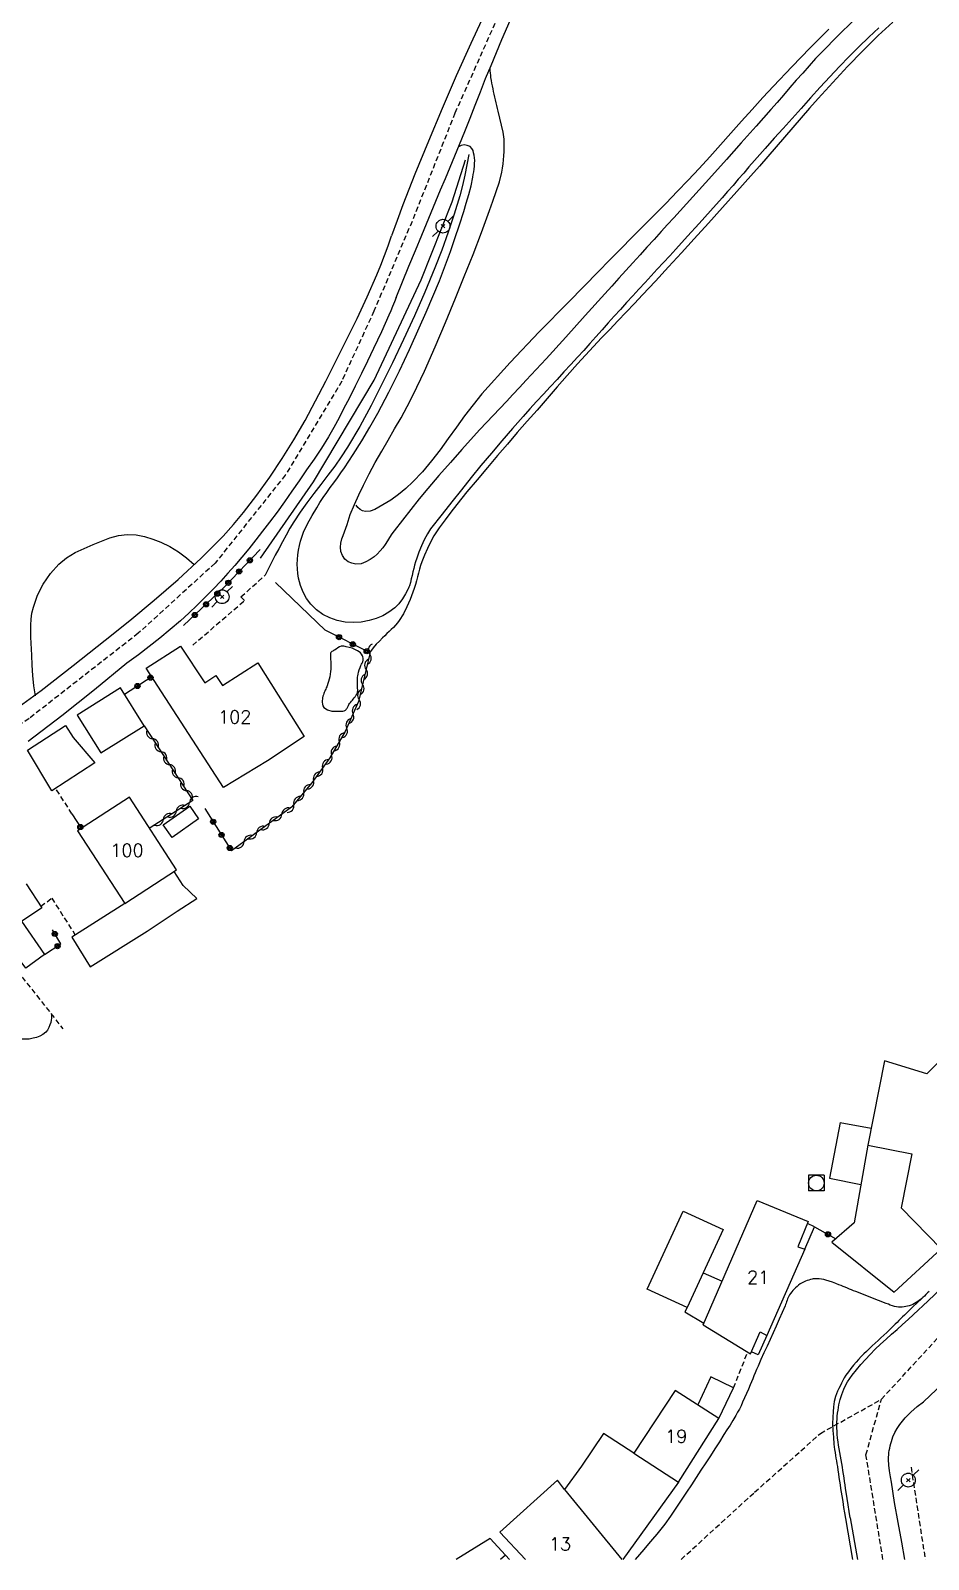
# Model space of a CAD drawing. Header units: millimetres. Extents: x 255999 to 257000, y 144000 to 145001.
# Drawn here: x 256316.8 to 256403.6, y 144000 to 144147.6 of the extents above; entities that cross this region are included whole.
import ezdxf
from ezdxf.enums import TextEntityAlignment as Align

# ---------------------------------------------------------------- set-up
doc = ezdxf.new("R2010")
doc.units = ezdxf.units.MM
doc.linetypes.add('DASHED', pattern=[0.75, 0.5, -0.25])
doc.layers.get('0').update_dxf_attribs({"linetype": 'CONTINUOUS'})
for name, color, linetype in [('W0001', 6, 'DASHED'), ('W0004', 5, 'CONTINUOUS'), ('W0008', 7, 'CONTINUOUS'), ('W0014', 7, 'CONTINUOUS'), ('W0071', 7, 'CONTINUOUS'), ('W0101', 7, 'CONTINUOUS'), ('W0104', 1, 'CONTINUOUS'), ('W0112', 1, 'DASHED'), ('W0211', 2, 'CONTINUOUS'), ('W0300', 7, 'CONTINUOUS'), ('W0303', 7, 'CONTINUOUS'), ('W0310', 3, 'CONTINUOUS'), ('W0323', 7, 'CONTINUOUS'), ('W0333', 7, 'CONTINUOUS'), ('W0420', 7, 'CONTINUOUS'), ('W0473', 7, 'CONTINUOUS'), ('W0515', 5, 'CONTINUOUS'), ('W0991', 7, 'CONTINUOUS'), ('W1102', 7, 'CONTINUOUS')]:
    doc.layers.add(name, color=color, linetype=linetype)
doc.styles.get("Standard").update_dxf_attribs({"font": 'romans.shx', "width": 0.85})

# ---------------------------------------------------------------- blocks, each defined once
blk = doc.blocks.new('T473')
for p, q in [((-0.166667, 0.166667), (0.166667, -0.166667)), ((-0.166667, -0.166667), (0.166667, 0.166667)), ((0.500001, 0.500001), (1.000002, 1.000002)), ((-1.000002, -1.000002), (-0.500001, -0.500001))]:
    blk.add_line(p, q)
blk.add_ellipse((0, 0), major_axis=(0.471405, 0.471405), ratio=1, start_param=5.4977871438, end_param=11.780972451)
blk = doc.blocks.new('T420')
for p, q in [((0.75, 0.75), (-0.75, 0.75)), ((-0.75, 0.75), (-0.75, -0.75)), ((0.75, 0.75), (0.75, -0.75)), ((0.75, -0.75), (-0.75, -0.75))]:
    blk.add_line(p, q)
blk.add_ellipse((0, 0), major_axis=(-0.53, 0.53), ratio=1, start_param=3.926991, end_param=10.210176)
blk = doc.blocks.new('t310o')
at = {"color": 0, "linetype": 'Continuous'}
for centre, start, end in [((-0.5, 0.38), 216.8699, 323.1304), ((0.5, -0.37), 36.8699, 143.1303)]:
    blk.add_arc(centre, 0.625, start, end, dxfattribs=at)
blk = doc.blocks.new('t323o')
at = {"color": 0, "linetype": 'Continuous'}
for radius in [0.25, 0.15]:
    blk.add_circle((0, 0), radius, dxfattribs=at)

msp = doc.modelspace()

# ---------------------------------------------------------------- linework, layer by layer
at = {"layer": 'W0001'}
for points in [[(256375.98, 144171), (256371.53, 144165.59), (256366.61, 144158.17), (256361.99, 144149.01), (256357.83, 144139.67), (256353.68, 144129.2), (256350, 144120.54), (256346.89, 144113.77), (256341.44, 144104.71), (256334.66, 144096.2), (256327.24, 144089.43), (256316.7, 144081.2), (256301.75, 144071.55), (256287.94, 144063.54), (256273.32, 144055.61), (256259.76, 144047.96), (256244.95, 144039.67), (256231.71, 144032.33), (256218.01, 144025.19), (256200.27, 144017.02), (256182.14, 144008.73), (256164.95, 144000.71), (256163.32, 144000)], [(256399.01, 144015.46), (256409.11, 144026.45), (256416.64, 144034.07), (256426.7, 144044.39), (256442.95, 144059.85), (256464.61, 144080.19), (256485.2, 144099.11), (256501.74, 144114.69), (256517.9, 144129.78)], [(256379.67, 144000), (256386.77, 144006.49), (256393.12, 144012.17), (256399.01, 144015.46)], [(256399.16, 144000), (256397.52, 144010.11), (256399.01, 144015.46)]]:
    msp.add_lwpolyline(points, dxfattribs=at)
at = {"layer": 'W0004'}
for points in [[(256396, 144004.02), (256395.9, 144004.64), (256395.8, 144005.26), (256395.7, 144005.88), (256395.61, 144006.5), (256395.55, 144006.85), (256395.5, 144007.19), (256395.45, 144007.54), (256395.4, 144007.88), (256395.35, 144008.23), (256395.3, 144008.58), (256395.24, 144008.92), (256395.19, 144009.27), (256395.13, 144009.62), (256395.07, 144009.97), (256395, 144010.32), (256394.94, 144010.67), (256394.87, 144011.02), (256394.82, 144011.37), (256394.78, 144011.72), (256394.75, 144012.08), (256394.73, 144012.37), (256394.72, 144012.66), (256394.72, 144012.95), (256394.72, 144013.25), (256394.73, 144013.54), (256394.75, 144013.83), (256394.78, 144014.13), (256394.82, 144014.42), (256394.91, 144014.93), (256395.04, 144015.44), (256395.19, 144015.94), (256395.38, 144016.43), (256395.55, 144016.79), (256395.75, 144017.14), (256395.97, 144017.47), (256396.19, 144017.8), (256396.59, 144018.32), (256397.02, 144018.82), (256397.46, 144019.3), (256397.91, 144019.78), (256398.41, 144020.29), (256398.93, 144020.78), (256399.46, 144021.26), (256399.99, 144021.74), (256400.52, 144022.21), (256401.06, 144022.69), (256401.59, 144023.17), (256402.11, 144023.65), (256403.5, 144024.95), (256404.88, 144026.26)], [(256402.9, 144025.19), (256402.48, 144024.79), (256402.06, 144024.39), (256401.65, 144023.99), (256401.23, 144023.59), (256401.05, 144023.42), (256400.87, 144023.24), (256400.7, 144023.06), (256400.52, 144022.89), (256400.34, 144022.71), (256400.16, 144022.53), (256399.98, 144022.36), (256399.8, 144022.18), (256399.53, 144021.92), (256399.25, 144021.66), (256398.97, 144021.4), (256398.69, 144021.14), (256398.4, 144020.88), (256398.13, 144020.62), (256397.85, 144020.36), (256397.57, 144020.09), (256397.32, 144019.84), (256397.06, 144019.58), (256396.81, 144019.32), (256396.57, 144019.05), (256396.31, 144018.75), (256396.06, 144018.43), (256395.82, 144018.11), (256395.59, 144017.78), (256395.43, 144017.52), (256395.29, 144017.27), (256395.15, 144017.01), (256395.02, 144016.74), (256394.89, 144016.49), (256394.77, 144016.24), (256394.66, 144015.99), (256394.57, 144015.72), (256394.46, 144015.24), (256394.38, 144014.74), (256394.34, 144014.25), (256394.31, 144013.75), (256394.3, 144013.1), (256394.32, 144012.44), (256394.37, 144011.79), (256394.42, 144011.14), (256394.45, 144010.87), (256394.49, 144010.6), (256394.53, 144010.32), (256394.58, 144010.05), (256394.62, 144009.78), (256394.67, 144009.51), (256394.72, 144009.24), (256394.76, 144008.96), (256394.81, 144008.61), (256394.86, 144008.26), (256394.91, 144007.9), (256394.97, 144007.55), (256395.02, 144007.19), (256395.07, 144006.84), (256395.12, 144006.48), (256395.18, 144006.13), (256395.27, 144005.58), (256395.36, 144005.03), (256395.45, 144004.49), (256395.55, 144003.94)], [(256395.55, 144003.94), (256396.21, 144000)], [(256396, 144004.02), (256396.69, 144000)]]:
    msp.add_lwpolyline(points, dxfattribs=at)
at = {"layer": 'W0008'}
for points in [[(256360.38, 144148.6), (256359.36, 144146.38), (256357.95, 144143.25), (256356.59, 144140.1), (256355.26, 144136.94), (256353.96, 144133.76), (256353.37, 144132.28), (256352.79, 144130.79), (256352.24, 144129.3), (256351.69, 144127.8)], [(256352.14, 144121.86), (256352.76, 144123.37), (256353.38, 144124.88), (256354, 144126.38), (256354.62, 144127.89), (256355.08, 144128.98), (256355.53, 144130.08), (256355.99, 144131.17), (256356.44, 144132.26), (256356.9, 144133.35), (256357.35, 144134.45), (256357.81, 144135.54), (256358.26, 144136.63), (256358.77, 144137.9), (256359.28, 144139.17), (256359.78, 144140.44), (256360.29, 144141.72), (256360.79, 144142.99), (256361.31, 144144.26), (256361.83, 144145.52), (256362.36, 144146.78), (256363.17, 144148.62)], [(256314.67, 144081.59), (256317.85, 144083.92), (256320.97, 144086.32), (256324.06, 144088.76), (256326.43, 144090.67), (256328.78, 144092.62), (256331.09, 144094.62), (256333.32, 144096.69), (256334.39, 144097.74), (256335.43, 144098.82), (256336.44, 144099.93), (256337.4, 144101.08), (256338.7, 144102.77), (256339.94, 144104.51), (256341.13, 144106.3), (256342.26, 144108.11), (256343.35, 144109.97), (256344.37, 144111.87), (256345.35, 144113.78), (256346.32, 144115.71), (256347.36, 144117.77), (256348.37, 144119.84), (256349.35, 144121.93), (256350.28, 144124.04), (256350.67, 144124.97), (256351.03, 144125.9), (256351.37, 144126.85), (256351.69, 144127.8)], [(256352.14, 144121.86), (256351.98, 144121.43), (256351.81, 144121), (256351.64, 144120.57), (256351.45, 144120.15), (256351.09, 144119.34), (256350.72, 144118.53), (256350.34, 144117.73), (256349.96, 144116.92), (256349.38, 144115.72), (256348.79, 144114.51), (256348.2, 144113.31), (256347.6, 144112.11), (256347.11, 144111.17), (256346.63, 144110.24), (256346.13, 144109.3), (256345.6, 144108.39), (256344.93, 144107.31), (256344.22, 144106.25), (256343.5, 144105.2), (256342.78, 144104.15), (256342.07, 144103.14), (256341.36, 144102.14), (256340.64, 144101.14), (256339.9, 144100.15), (256339.25, 144099.29), (256338.6, 144098.44), (256337.92, 144097.6), (256337.24, 144096.77), (256336.57, 144095.99), (256335.9, 144095.23), (256335.21, 144094.48), (256334.51, 144093.74), (256333.73, 144092.94), (256332.94, 144092.16), (256332.13, 144091.39), (256331.31, 144090.64), (256330.32, 144089.79), (256329.32, 144088.96), (256328.29, 144088.15), (256327.25, 144087.36), (256326.14, 144086.56), (256323.01, 144083.98), (256319.85, 144081.45), (256316.62, 144078.99)]]:
    msp.add_lwpolyline(points, dxfattribs=at)
at = {"layer": 'W0014'}
for points in [[(256403.09, 144015.23), (256408.66, 144020.51), (256414.24, 144025.8), (256419.81, 144031.09), (256425.37, 144036.39), (256432.4, 144043.08), (256439.43, 144049.78), (256446.45, 144056.48), (256453.48, 144063.18), (256455.68, 144065.29), (256457.89, 144067.39), (256460.09, 144069.51), (256462.3, 144071.62), (256464.5, 144073.73), (256466.71, 144075.83), (256468.92, 144077.94), (256471.13, 144080.05), (256477.64, 144086.24), (256484.16, 144092.43), (256490.69, 144098.61), (256497.22, 144104.78), (256514.14, 144120.99)], [(256403.61, 144025.88), (256403.46, 144025.73), (256403.31, 144025.58), (256403.16, 144025.43), (256403, 144025.28), (256402.94, 144025.23), (256402.88, 144025.18), (256402.82, 144025.13), (256402.77, 144025.09), (256402.67, 144025.01), (256402.57, 144024.94), (256402.47, 144024.86), (256402.36, 144024.8), (256402.2, 144024.71), (256402.04, 144024.62), (256401.88, 144024.55), (256401.7, 144024.49), (256401.54, 144024.44), (256401.37, 144024.41), (256401.2, 144024.38), (256401.03, 144024.37), (256400.84, 144024.37), (256400.66, 144024.37), (256400.47, 144024.39), (256400.28, 144024.43), (256400.07, 144024.48), (256399.87, 144024.56), (256399.68, 144024.64), (256399.48, 144024.72), (256398.74, 144025), (256398, 144025.28), (256397.27, 144025.57), (256396.53, 144025.86), (256396.33, 144025.95), (256396.13, 144026.03), (256395.92, 144026.11), (256395.72, 144026.19), (256395.52, 144026.28), (256395.31, 144026.36), (256395.11, 144026.44), (256394.91, 144026.52), (256394.6, 144026.64), (256394.29, 144026.76), (256393.97, 144026.88), (256393.65, 144026.97), (256393.44, 144027.02), (256393.23, 144027.07), (256393.01, 144027.1), (256392.8, 144027.11), (256392.68, 144027.11), (256392.55, 144027.09), (256392.43, 144027.08), (256392.32, 144027.05), (256392.16, 144027.02), (256392, 144026.98), (256391.84, 144026.93), (256391.69, 144026.87), (256391.55, 144026.82), (256391.42, 144026.75), (256391.29, 144026.68), (256391.16, 144026.6), (256391.01, 144026.49), (256390.87, 144026.36), (256390.73, 144026.23), (256390.6, 144026.09), (256390.47, 144025.96), (256390.35, 144025.83), (256390.23, 144025.69), (256390.13, 144025.54), (256390.06, 144025.42), (256390, 144025.29), (256389.95, 144025.16), (256389.9, 144025.02), (256389.85, 144024.89), (256389.8, 144024.76), (256389.75, 144024.63), (256389.7, 144024.5), (256389.42, 144023.84), (256389.13, 144023.19), (256388.84, 144022.54), (256388.55, 144021.89), (256388.26, 144021.24), (256387.97, 144020.59), (256387.67, 144019.94), (256387.38, 144019.29), (256387.24, 144018.97), (256387.1, 144018.66), (256386.96, 144018.34), (256386.83, 144018.02)], [(256386.83, 144018.02), (256386.7, 144017.73), (256386.58, 144017.45), (256386.46, 144017.16), (256386.34, 144016.87), (256386.16, 144016.44), (256385.98, 144016.01), (256385.8, 144015.59), (256385.61, 144015.17), (256385.46, 144014.84), (256385.29, 144014.52), (256385.12, 144014.21), (256384.95, 144013.89), (256384.67, 144013.43), (256384.39, 144012.97), (256384.09, 144012.51), (256383.8, 144012.05), (256383.37, 144011.37), (256382.93, 144010.69), (256382.49, 144010.01), (256382.05, 144009.33), (256381.58, 144008.62), (256381.12, 144007.91), (256380.66, 144007.2), (256380.19, 144006.5), (256379.67, 144005.72), (256379.15, 144004.94), (256378.63, 144004.17), (256378.08, 144003.41), (256377.7, 144002.92), (256377.31, 144002.44), (256376.91, 144001.96), (256376.51, 144001.49), (256376.07, 144000.97), (256375.64, 144000.46), (256375.24, 144000)], [(256401.27, 144000), (256400.98, 144001.66), (256400.63, 144003.58), (256400.29, 144005.51), (256399.98, 144007.45), (256399.89, 144007.99), (256399.79, 144008.54), (256399.72, 144009.09), (256399.7, 144009.65), (256399.7, 144009.87), (256399.72, 144010.09), (256399.74, 144010.31), (256399.77, 144010.53), (256399.81, 144010.75), (256399.86, 144010.97), (256399.92, 144011.18), (256399.98, 144011.39), (256400.13, 144011.83), (256400.32, 144012.25), (256400.54, 144012.65), (256400.8, 144013.04), (256401.29, 144013.66), (256401.85, 144014.23), (256402.45, 144014.76), (256403.09, 144015.23)]]:
    msp.add_lwpolyline(points, dxfattribs=at)
at = {"layer": 'W0071'}
for points in [[(256398.77, 144147.91), (256397.8, 144147), (256396.84, 144146.07), (256395.9, 144145.13), (256394.97, 144144.17), (256394.02, 144143.17), (256393.09, 144142.16), (256392.17, 144141.14), (256391.25, 144140.11), (256390.38, 144139.15), (256389.51, 144138.19), (256388.64, 144137.23), (256387.78, 144136.26), (256387.26, 144135.67), (256386.74, 144135.07), (256386.22, 144134.47), (256385.71, 144133.87), (256385.19, 144133.27), (256384.68, 144132.67), (256384.16, 144132.08), (256383.63, 144131.48), (256382.52, 144130.24), (256381.41, 144129), (256380.28, 144127.77), (256379.16, 144126.54), (256378.57, 144125.89), (256377.97, 144125.25), (256377.37, 144124.6), (256376.77, 144123.96), (256376.18, 144123.31), (256375.58, 144122.67), (256374.99, 144122.02), (256374.39, 144121.37), (256373.8, 144120.71), (256373.21, 144120.06), (256372.62, 144119.4), (256372.03, 144118.73), (256371.44, 144118.07), (256370.85, 144117.41), (256370.26, 144116.75), (256369.67, 144116.1), (256369.01, 144115.38), (256368.35, 144114.67), (256367.69, 144113.95), (256367.03, 144113.24), (256366.37, 144112.53), (256365.71, 144111.81), (256365.06, 144111.1), (256364.41, 144110.37), (256363.38, 144109.2), (256362.36, 144108.02), (256361.34, 144106.83), (256360.34, 144105.63), (256359.39, 144104.47), (256358.45, 144103.29), (256357.52, 144102.11), (256356.59, 144100.92), (256356.22, 144100.46), (256355.84, 144100), (256355.48, 144099.53), (256355.16, 144099.03), (256354.85, 144098.46), (256354.59, 144097.87), (256354.35, 144097.27), (256354.13, 144096.67), (256354.03, 144096.34), (256353.93, 144096.01), (256353.85, 144095.68), (256353.77, 144095.35), (256353.69, 144095.01), (256353.61, 144094.68), (256353.52, 144094.35), (256353.42, 144094.02), (256353.39, 144093.95), (256353.37, 144093.87), (256353.34, 144093.8), (256353.3, 144093.73), (256353.04, 144093.24), (256352.75, 144092.75), (256352.41, 144092.29), (256352.01, 144091.88), (256351.45, 144091.46), (256350.85, 144091.12), (256350.21, 144090.85), (256349.54, 144090.66), (256348.78, 144090.52), (256348.01, 144090.46), (256347.23, 144090.5), (256346.46, 144090.66), (256345.75, 144090.91), (256345.08, 144091.26), (256344.47, 144091.7), (256343.92, 144092.23), (256343.5, 144092.79), (256343.16, 144093.41), (256342.9, 144094.06), (256342.73, 144094.74), (256342.66, 144095.19), (256342.61, 144095.64), (256342.6, 144096.1), (256342.62, 144096.56), (256342.66, 144097.01), (256342.73, 144097.45), (256342.82, 144097.9), (256342.92, 144098.34), (256343.21, 144099.2), (256343.59, 144100.01), (256344.03, 144100.79), (256344.48, 144101.56), (256344.79, 144102.06), (256345.11, 144102.55), (256345.45, 144103.03), (256345.79, 144103.5), (256346.14, 144103.97), (256346.49, 144104.45), (256346.82, 144104.92), (256347.15, 144105.41), (256347.99, 144106.71), (256348.82, 144108.01), (256349.62, 144109.33), (256350.38, 144110.68), (256351.45, 144112.71), (256352.46, 144114.76), (256353.44, 144116.84), (256354.38, 144118.92), (256355.05, 144120.43), (256355.7, 144121.95), (256356.32, 144123.48), (256356.92, 144125.02), (256357.39, 144126.29), (256357.83, 144127.57), (256358.26, 144128.86), (256358.67, 144130.15), (256358.92, 144130.97), (256359.17, 144131.8), (256359.39, 144132.63), (256359.56, 144133.48), (256359.6, 144133.74), (256359.64, 144134), (256359.68, 144134.26), (256359.71, 144134.53), (256359.72, 144134.8), (256359.73, 144135.07), (256359.71, 144135.33), (256359.67, 144135.6), (256359.63, 144135.82), (256359.58, 144136.04), (256359.47, 144136.26), (256359.3, 144136.43), (256359.02, 144136.55), (256358.73, 144136.59), (256358.43, 144136.54), (256358.16, 144136.41)], [(256396.32, 144148.6), (256394.8, 144147.12), (256393.31, 144145.61), (256392.66, 144144.93), (256392.03, 144144.23), (256391.41, 144143.53), (256390.79, 144142.83), (256390.18, 144142.12), (256389.57, 144141.41), (256388.95, 144140.7), (256388.33, 144140), (256386.91, 144138.4), (256385.48, 144136.79), (256384.05, 144135.19), (256382.62, 144133.59), (256382.01, 144132.92), (256381.4, 144132.25), (256380.79, 144131.57), (256380.18, 144130.9), (256379.57, 144130.23), (256378.95, 144129.56), (256378.34, 144128.89), (256377.73, 144128.22), (256377.05, 144127.47), (256376.37, 144126.72), (256375.7, 144125.97), (256375.02, 144125.22), (256374.34, 144124.46), (256373.66, 144123.71), (256372.98, 144122.96), (256372.3, 144122.21), (256370.41, 144120.12), (256368.52, 144118.03), (256366.62, 144115.94), (256364.71, 144113.86), (256364.07, 144113.18), (256363.43, 144112.5), (256362.79, 144111.82), (256362.15, 144111.14), (256361.51, 144110.47), (256360.87, 144109.79), (256360.24, 144109.1), (256359.61, 144108.42), (256358.49, 144107.18), (256357.38, 144105.93), (256356.28, 144104.68), (256355.2, 144103.41), (256354.38, 144102.4), (256353.57, 144101.38), (256352.77, 144100.36), (256351.97, 144099.33), (256351.74, 144099.02), (256351.52, 144098.69), (256351.3, 144098.35), (256351.08, 144098.02), (256350.85, 144097.69), (256350.6, 144097.38), (256350.32, 144097.08), (256350.01, 144096.82), (256349.63, 144096.55), (256349.22, 144096.32), (256348.76, 144096.15), (256348.26, 144096.12), (256347.88, 144096.19), (256347.51, 144096.34), (256347.18, 144096.59), (256346.95, 144096.93), (256346.82, 144097.33), (256346.78, 144097.74), (256346.81, 144098.15), (256346.9, 144098.54), (256347.02, 144098.89), (256347.15, 144099.23), (256347.29, 144099.58), (256347.4, 144099.93), (256347.72, 144100.91), (256348.11, 144101.87), (256348.54, 144102.8), (256348.98, 144103.72), (256349.54, 144104.84), (256350.13, 144105.93), (256350.75, 144107.02), (256351.37, 144108.09), (256352, 144109.16), (256352.62, 144110.24), (256353.22, 144111.34), (256353.78, 144112.45), (256354.88, 144114.75), (256355.91, 144117.09), (256356.9, 144119.44), (256357.87, 144121.8), (256358.73, 144123.9), (256359.57, 144126.01), (256360.38, 144128.12), (256361.16, 144130.26), (256361.49, 144131.17), (256361.82, 144132.09), (256362.12, 144133.02), (256362.35, 144133.97), (256362.42, 144134.36), (256362.48, 144134.76), (256362.52, 144135.15), (256362.56, 144135.55), (256362.58, 144135.95), (256362.59, 144136.34), (256362.59, 144136.74), (256362.57, 144137.14), (256362.48, 144137.83), (256362.33, 144138.51), (256362.15, 144139.18), (256361.99, 144139.85), (256361.93, 144140.12), (256361.87, 144140.39), (256361.81, 144140.66), (256361.74, 144140.94), (256361.68, 144141.21), (256361.62, 144141.48), (256361.56, 144141.75), (256361.5, 144142.02), (256361.45, 144142.29), (256361.39, 144142.56), (256361.35, 144142.82), (256361.3, 144143.09), (256361.28, 144143.31), (256361.26, 144143.54), (256361.24, 144143.76), (256361.23, 144143.98)]]:
    msp.add_lwpolyline(points, dxfattribs=at)
at = {"layer": 'W0101'}
for points in [[(256331.33, 144088.18), (256333.66, 144084.66), (256334.74, 144085.36), (256335.39, 144084.4), (256338.79, 144086.59), (256343.26, 144079.47), (256339.73, 144077.12), (256335.46, 144074.54), (256328.01, 144086.06)], [(256328.01, 144086.06), (256331.33, 144088.18)], [(256410.62, 144044.27), (256405.85, 144049.3), (256403.4, 144046.9), (256399.3, 144048.16), (256397.7, 144039.99), (256401.95, 144039.16), (256400.93, 144033.94), (256404.79, 144029.99)], [(256381.8, 144022.64), (256387.01, 144034.66), (256391.93, 144032.62), (256390.93, 144030.19)], [(256391.6, 144029.95), (256387.96, 144021.61)], [(256390.93, 144030.19), (256391.6, 144029.95)], [(256381.8, 144022.64), (256386.37, 144019.84), (256387.3, 144021.97)], [(256387.3, 144021.97), (256387.96, 144021.61)], [(256383.31, 144013.6), (256379.1, 144016.32), (256375.1, 144010.26)], [(256379.42, 144007.47), (256383.31, 144013.6)], [(256372.16, 144012.17), (256370.05, 144009.01)], [(256375.1, 144010.26), (256372.16, 144012.17)], [(256364.64, 144000), (256362.17, 144002.63), (256367.73, 144007.64)], [(256368.41, 144006.74), (256367.73, 144007.64)], [(256370.05, 144009.01), (256368.41, 144006.74)], [(256379.42, 144007.47), (256374.05, 144000)], [(256363.1, 144000), (256362.71, 144000.41), (256362.24, 144000)]]:
    msp.add_lwpolyline(points, dxfattribs=at)
msp.add_lwpolyline([(256326.4, 144073.61), (256321.37, 144070.37), (256325.96, 144063.35), (256330.93, 144066.58)], close=True, dxfattribs=at)
at = {"layer": 'W0104'}
for points in [[(256325.51, 144084.15), (256321.33, 144081.53), (256323.62, 144077.88), (256327.8, 144080.49)], [(256320.21, 144080.53), (256320.95, 144079.36), (256323.04, 144076.93), (256318.89, 144074.21), (256316.53, 144078.14)], [(256333.07, 144071.52), (256330.5, 144069.72), (256329.65, 144070.94), (256332.22, 144072.74)], [(256383.74, 144031.85), (256380.26, 144024.32), (256376.38, 144026.11), (256379.86, 144033.64)]]:
    msp.add_lwpolyline(points, close=True, dxfattribs=at)
for points in [[(256316.42, 144065.25), (256317.92, 144062.91), (256313.71, 144060.13), (256312.2, 144062.55)], [(256328.1, 144060.68), (256330.99, 144062.6), (256332.9, 144063.82), (256331.59, 144065.07), (256330.7, 144066.44)], [(256325.96, 144063.35), (256320.84, 144060.09), (256322.61, 144057.23), (256328.1, 144060.68)], [(256315.97, 144061.62), (256318.2, 144058.4), (256316.39, 144057.1), (256314, 144060.32)], [(256395.02, 144042.19), (256394.01, 144036.82), (256397.03, 144036.22)], [(256395.02, 144042.19), (256398.02, 144041.64)], [(256397.7, 144039.99), (256396.37, 144032.5)], [(256391.6, 144029.95), (256392.54, 144032.12), (256391.86, 144032.45)], [(256396.37, 144032.5), (256394.23, 144030.62), (256400.24, 144025.81), (256404.79, 144029.99)], [(256381.81, 144027.67), (256383.64, 144026.87)], [(256380.26, 144024.32), (256380.03, 144023.91), (256381.87, 144022.8)], [(256387.96, 144021.61), (256387.11, 144019.75), (256386.45, 144020.04)], [(256383.31, 144013.6), (256384.73, 144016.57), (256382.55, 144017.62), (256381.27, 144014.92)], [(256362.71, 144000.41), (256361.23, 144002.03), (256357.94, 144000)]]:
    msp.add_lwpolyline(points, dxfattribs=at)
at = {"layer": 'W0112'}
for points in [[(256332.5, 144088.28), (256337.5, 144092.59), (256337.15, 144092.95), (256339.51, 144095.04)], [(256320.84, 144072), (256319.27, 144074.46)], [(256317.83, 144063.07), (256318.89, 144063.85), (256321.16, 144060.29)], [(256315.56, 144056.83), (256319.97, 144051.24)], [(256384.73, 144016.57), (256386.09, 144020.01)], [(256401.87, 144008.9), (256403.24, 144000)]]:
    msp.add_lwpolyline(points, dxfattribs=at)
at = {"layer": 'W0211'}
for points in [[(256400.1, 144148.45), (256398.71, 144147.17), (256397.21, 144145.69), (256395.75, 144144.16), (256394.32, 144142.62), (256392.9, 144141.06), (256392.07, 144140.14), (256391.26, 144139.22), (256390.45, 144138.28), (256389.64, 144137.35), (256388.84, 144136.41), (256388.03, 144135.47), (256387.23, 144134.54), (256386.41, 144133.61), (256385.05, 144132.08), (256383.68, 144130.56), (256382.31, 144129.04), (256380.93, 144127.53), (256379.69, 144126.16), (256378.44, 144124.81), (256377.19, 144123.45), (256375.93, 144122.1), (256375.15, 144121.27), (256374.36, 144120.44), (256373.57, 144119.61), (256372.78, 144118.78), (256371.99, 144117.95), (256371.21, 144117.12), (256370.43, 144116.28), (256369.65, 144115.44), (256368.67, 144114.34), (256367.69, 144113.22), (256366.72, 144112.11), (256365.75, 144110.99), (256364.8, 144109.9), (256363.84, 144108.81), (256362.9, 144107.71), (256361.95, 144106.61), (256360.96, 144105.44), (256359.96, 144104.26), (256358.98, 144103.08), (256358.02, 144101.87), (256357.44, 144101.13), (256356.87, 144100.39), (256356.31, 144099.63), (256355.8, 144098.83), (256355.47, 144098.23), (256355.16, 144097.61), (256354.88, 144096.98), (256354.63, 144096.34), (256354.5, 144095.98), (256354.39, 144095.61), (256354.29, 144095.25), (256354.2, 144094.88), (256354.11, 144094.51), (256354.01, 144094.14), (256353.9, 144093.77), (256353.77, 144093.41), (256353.5, 144092.7), (256353.19, 144092), (256352.85, 144091.31), (256352.44, 144090.66), (256352.27, 144090.43), (256352.08, 144090.21), (256351.88, 144090), (256351.67, 144089.79), (256351.46, 144089.6), (256351.25, 144089.4), (256351.04, 144089.2), (256350.84, 144088.99), (256350.54, 144088.68), (256350.22, 144088.37), (256349.93, 144088.03), (256349.67, 144087.67), (256349.65, 144087.62), (256349.62, 144087.56), (256349.61, 144087.51), (256349.6, 144087.45)], [(256393.92, 144147.78), (256392.13, 144145.96), (256390.35, 144144.13), (256388.6, 144142.28), (256387.55, 144141.16), (256386.52, 144140.02), (256385.5, 144138.88), (256384.48, 144137.74), (256383.46, 144136.59), (256382.44, 144135.45), (256381.4, 144134.32), (256380.36, 144133.2), (256379.29, 144132.08), (256378.21, 144130.97), (256377.12, 144129.87), (256376.03, 144128.77), (256374.94, 144127.67), (256373.85, 144126.57), (256372.76, 144125.47), (256371.68, 144124.36), (256368.83, 144121.44), (256365.97, 144118.53), (256363.16, 144115.58), (256360.43, 144112.54), (256359.57, 144111.5), (256358.75, 144110.43), (256357.96, 144109.34), (256357.18, 144108.24), (256356.39, 144107.14), (256355.56, 144106.07), (256354.69, 144105.03), (256353.76, 144104.05), (256353.09, 144103.42), (256352.38, 144102.83), (256351.64, 144102.29), (256350.85, 144101.82), (256350.48, 144101.6), (256350.09, 144101.38), (256349.65, 144101.22), (256349.18, 144101.2), (256348.91, 144101.26), (256348.67, 144101.39), (256348.46, 144101.57), (256348.3, 144101.8)], [(256359.15, 144135.67), (256358.98, 144134.66), (256358.78, 144133.66), (256358.55, 144132.66), (256358.29, 144131.67), (256357.76, 144129.91), (256357.17, 144128.16), (256356.55, 144126.43), (256355.88, 144124.71), (256354.93, 144122.38), (256353.92, 144120.08), (256352.87, 144117.81), (256351.78, 144115.54), (256350.76, 144113.48), (256349.72, 144111.43), (256348.63, 144109.4), (256347.45, 144107.41), (256346.85, 144106.48), (256346.21, 144105.58), (256345.55, 144104.69), (256344.87, 144103.81), (256344.19, 144102.93), (256343.53, 144102.04), (256342.88, 144101.14), (256342.27, 144100.21), (256341.88, 144099.57), (256341.51, 144098.91), (256341.16, 144098.25), (256340.81, 144097.59), (256340.47, 144096.96), (256340.15, 144096.32), (256339.83, 144095.68), (256339.51, 144095.04)], [(256318.85, 144052.67), (256318.86, 144052.47), (256318.86, 144052.26), (256318.83, 144052.06), (256318.79, 144051.86), (256318.71, 144051.61), (256318.61, 144051.36), (256318.48, 144051.12), (256318.31, 144050.91), (256318.04, 144050.69), (256317.73, 144050.53), (256317.41, 144050.41), (256317.08, 144050.32), (256316.71, 144050.25), (256316.35, 144050.23), (256315.98, 144050.25), (256315.62, 144050.31), (256314.96, 144050.5), (256314.33, 144050.77), (256313.74, 144051.11), (256313.19, 144051.52)]]:
    msp.add_lwpolyline(points, dxfattribs=at)
at = {"layer": 'W0300'}
msp.add_lwpolyline([(256339.06, 144096.68), (256344.17, 144104.06), (256350.02, 144113.86), (256354.56, 144123.55), (256357.56, 144131.11), (256358.86, 144135.14)], dxfattribs=at)
at = {"layer": 'W0303'}
msp.add_lwpolyline([(256340.51, 144094.33), (256345.29, 144089.74)], dxfattribs=at)
at = {"layer": 'W0310'}
for points in [[(256349.6, 144087.45), (256349.25, 144085.98), (256348.52, 144082.85), (256347.22, 144079.94), (256345.74, 144077.39), (256344, 144074.99), (256342.03, 144072.65), (256336.25, 144068.42)], [(256327.8, 144080.49), (256332.5, 144073.3), (256328.39, 144070.65)]]:
    msp.add_lwpolyline(points, dxfattribs=at)
at = {"layer": 'W0323'}
for points in [[(256339, 144097.51), (256335.56, 144093.91), (256331.61, 144090.17)], [(256349.63, 144087.54), (256345.29, 144089.74)], [(256328.55, 144085.24), (256325.9, 144083.52)], [(256320.84, 144072), (256321.73, 144070.61)], [(256333.68, 144072.5), (256336.25, 144068.42)], [(256318.2, 144058.4), (256319.76, 144059.43), (256318.95, 144060.8)], [(256392.54, 144032.12), (256394.62, 144030.96)]]:
    msp.add_lwpolyline(points, dxfattribs=at)
at = {"layer": 'W0333'}
msp.add_lwpolyline([(256317.31, 144083.38), (256317.17, 144084.36), (256317.07, 144085.35), (256317, 144086.34), (256316.95, 144087.33), (256316.93, 144087.91), (256316.9, 144088.48), (256316.87, 144089.06), (256316.85, 144089.63), (256316.85, 144090.22), (256316.89, 144090.81), (256316.97, 144091.39), (256317.11, 144091.96), (256317.52, 144093.11), (256318.07, 144094.19), (256318.76, 144095.2), (256319.57, 144096.11), (256320.32, 144096.72), (256321.16, 144097.22), (256322.03, 144097.62), (256322.9, 144098), (256323.68, 144098.33), (256324.49, 144098.64), (256325.32, 144098.87), (256326.18, 144098.97), (256327.03, 144098.93), (256327.85, 144098.78), (256328.65, 144098.53), (256329.42, 144098.23), (256330.3, 144097.8), (256331.13, 144097.29), (256331.91, 144096.71), (256332.64, 144096.06)], dxfattribs=at)
at = {"layer": 'W0515'}
msp.add_lwpolyline([(256348.95, 144086.82), (256348.96, 144086.93), (256348.96, 144087.04), (256348.93, 144087.16), (256348.89, 144087.27), (256348.8, 144087.41), (256348.69, 144087.53), (256348.56, 144087.64), (256348.42, 144087.73), (256348.16, 144087.87), (256347.89, 144087.98), (256347.61, 144088.06), (256347.33, 144088.13), (256347.21, 144088.15), (256347.09, 144088.18), (256346.96, 144088.19), (256346.83, 144088.18), (256346.66, 144088.12), (256346.5, 144088.02), (256346.35, 144087.9), (256346.2, 144087.8), (256346.11, 144087.76), (256346.02, 144087.72), (256345.92, 144087.66), (256345.85, 144087.58), (256345.81, 144087.51), (256345.8, 144087.42), (256345.81, 144087.34), (256345.81, 144087.26), (256345.81, 144087.13), (256345.81, 144087.01), (256345.82, 144086.88), (256345.83, 144086.75), (256345.84, 144086.62), (256345.85, 144086.49), (256345.85, 144086.37), (256345.85, 144086.24), (256345.83, 144085.98), (256345.81, 144085.73), (256345.78, 144085.47), (256345.73, 144085.22), (256345.68, 144085), (256345.62, 144084.79), (256345.55, 144084.58), (256345.48, 144084.37), (256345.44, 144084.26), (256345.39, 144084.15), (256345.34, 144084.04), (256345.29, 144083.94), (256345.25, 144083.83), (256345.2, 144083.72), (256345.16, 144083.61), (256345.12, 144083.49), (256345.08, 144083.35), (256345.04, 144083.21), (256345.02, 144083.07), (256345.01, 144082.93), (256345.01, 144082.77), (256345.02, 144082.59), (256345.07, 144082.42), (256345.17, 144082.27), (256345.53, 144082.03), (256345.94, 144081.92), (256346.35, 144081.9), (256346.74, 144081.9), (256346.87, 144081.9), (256347, 144081.91), (256347.13, 144081.95), (256347.25, 144082.01), (256347.31, 144082.06), (256347.36, 144082.13), (256347.4, 144082.19), (256347.44, 144082.27), (256347.47, 144082.34), (256347.5, 144082.41), (256347.53, 144082.47), (256347.57, 144082.54), (256347.65, 144082.65), (256347.74, 144082.76), (256347.83, 144082.87), (256347.92, 144082.97), (256348.01, 144083.08), (256348.09, 144083.19), (256348.18, 144083.3), (256348.25, 144083.42), (256348.28, 144083.46), (256348.31, 144083.51), (256348.33, 144083.55), (256348.36, 144083.6), (256348.38, 144083.65), (256348.4, 144083.69), (256348.41, 144083.74), (256348.43, 144083.79), (256348.44, 144083.86), (256348.44, 144083.93), (256348.44, 144083.99), (256348.43, 144084.06), (256348.42, 144084.12), (256348.41, 144084.19), (256348.41, 144084.25), (256348.41, 144084.32), (256348.41, 144084.46), (256348.41, 144084.61), (256348.41, 144084.75), (256348.41, 144084.9), (256348.42, 144085.04), (256348.43, 144085.19), (256348.45, 144085.33), (256348.47, 144085.47), (256348.52, 144085.69), (256348.59, 144085.91), (256348.67, 144086.12), (256348.75, 144086.33), (256348.8, 144086.45), (256348.87, 144086.56), (256348.92, 144086.69)], close=True, dxfattribs=at)
at = {"layer": 'W1102'}
for points in [[(256375.1, 144010.26), (256379.42, 144007.47)], [(256368.41, 144006.74), (256373.93, 144000)]]:
    msp.add_lwpolyline(points, dxfattribs=at)

# ---------------------------------------------------------------- block references
at = {"layer": 'W0310'}
for p, rotation in [((256349.59, 144087.41), 256.7551352167897), ((256349.24, 144085.95), 256.7849902256472), ((256348.9, 144084.49), 256.7849902256472), ((256348.56, 144083.03), 256.7849902256472), ((256347.98, 144081.65), 245.9115824268597), ((256328.61, 144079.25), 303.1817298603847), ((256347.37, 144080.28), 245.9115824268597), ((256329.43, 144077.99), 303.1817298603847), ((256345.9, 144077.67), 239.8667522822306), ((256346.65, 144078.96), 239.8667522822306), ((256330.26, 144076.74), 303.1817298603847), ((256345.04, 144076.43), 234.1684312454707), ((256331.08, 144075.48), 303.1817298603847), ((256344.17, 144075.22), 234.1684312454707), ((256331.9, 144074.23), 303.1817298603847), ((256343.22, 144074.06), 229.9881054953988), ((256330.92, 144072.27), 212.8485465240406), ((256332.18, 144073.09), 212.8485465240406), ((256341.1, 144071.96), 216.1320940146516), ((256342.25, 144072.91), 229.9881054953988), ((256329.66, 144071.46), 212.8485465240406), ((256339.89, 144071.08), 216.1320940146516), ((256337.46, 144069.31), 216.1320940146516), ((256338.67, 144070.19), 216.1320940146516)]:
    msp.add_blockref('t310o', p, dxfattribs=dict(at, rotation=rotation))
at = {"layer": 'W0323'}
for p, rotation in [((256338.02, 144096.48), 226.2607429316105), ((256336.98, 144095.4), 226.2607429316105), ((256334.88, 144093.26), 223.4574787564781), ((256335.94, 144094.31), 226.2607429316105), ((256333.79, 144092.23), 223.4574787564781), ((256332.7, 144091.2), 223.4574787564781), ((256346.63, 144089.06), 153.1505002917749), ((256347.96, 144088.38), 153.1505002917749), ((256349.3, 144087.7), 153.1505002917749), ((256327.16, 144084.34), 212.9986960107162), ((256328.42, 144085.15), 212.9986960107162), ((256334.48, 144071.23), 302.2661259525655), ((256321.65, 144070.73), 302.5058024408619), ((256335.28, 144069.96), 302.2661259525655), ((256336.08, 144068.7), 302.2661259525655), ((256319.18, 144060.4), 120.7480122820689), ((256319.45, 144059.22), 33.44372692284114), ((256393.85, 144031.39), 330.87774487575)]:
    msp.add_blockref('t323o', p, dxfattribs=dict(at, rotation=rotation))
at = {"layer": 'W0420'}
msp.add_blockref('T420', (256392.73, 144036.34), dxfattribs=at)
at = {"layer": 'W0473'}
for p in [(256356.67, 144128.74), (256335.34, 144092.96), (256401.61, 144007.66)]:
    msp.add_blockref('T473', p, dxfattribs=at)

# ---------------------------------------------------------------- texts
at = {"layer": 'W0991'}
for s, p in [('102', (256336.56, 144081.36)), ('100', (256326.15, 144068.48)), ('21', (256387.11, 144027.25)), ('19', (256379.2, 144011.89)), ('13', (256367.97, 144001.49))]:
    msp.add_text(s, height=1.25, dxfattribs=at).set_placement(p, align=Align.MIDDLE_CENTER)

doc.saveas('drawing.dxf')
